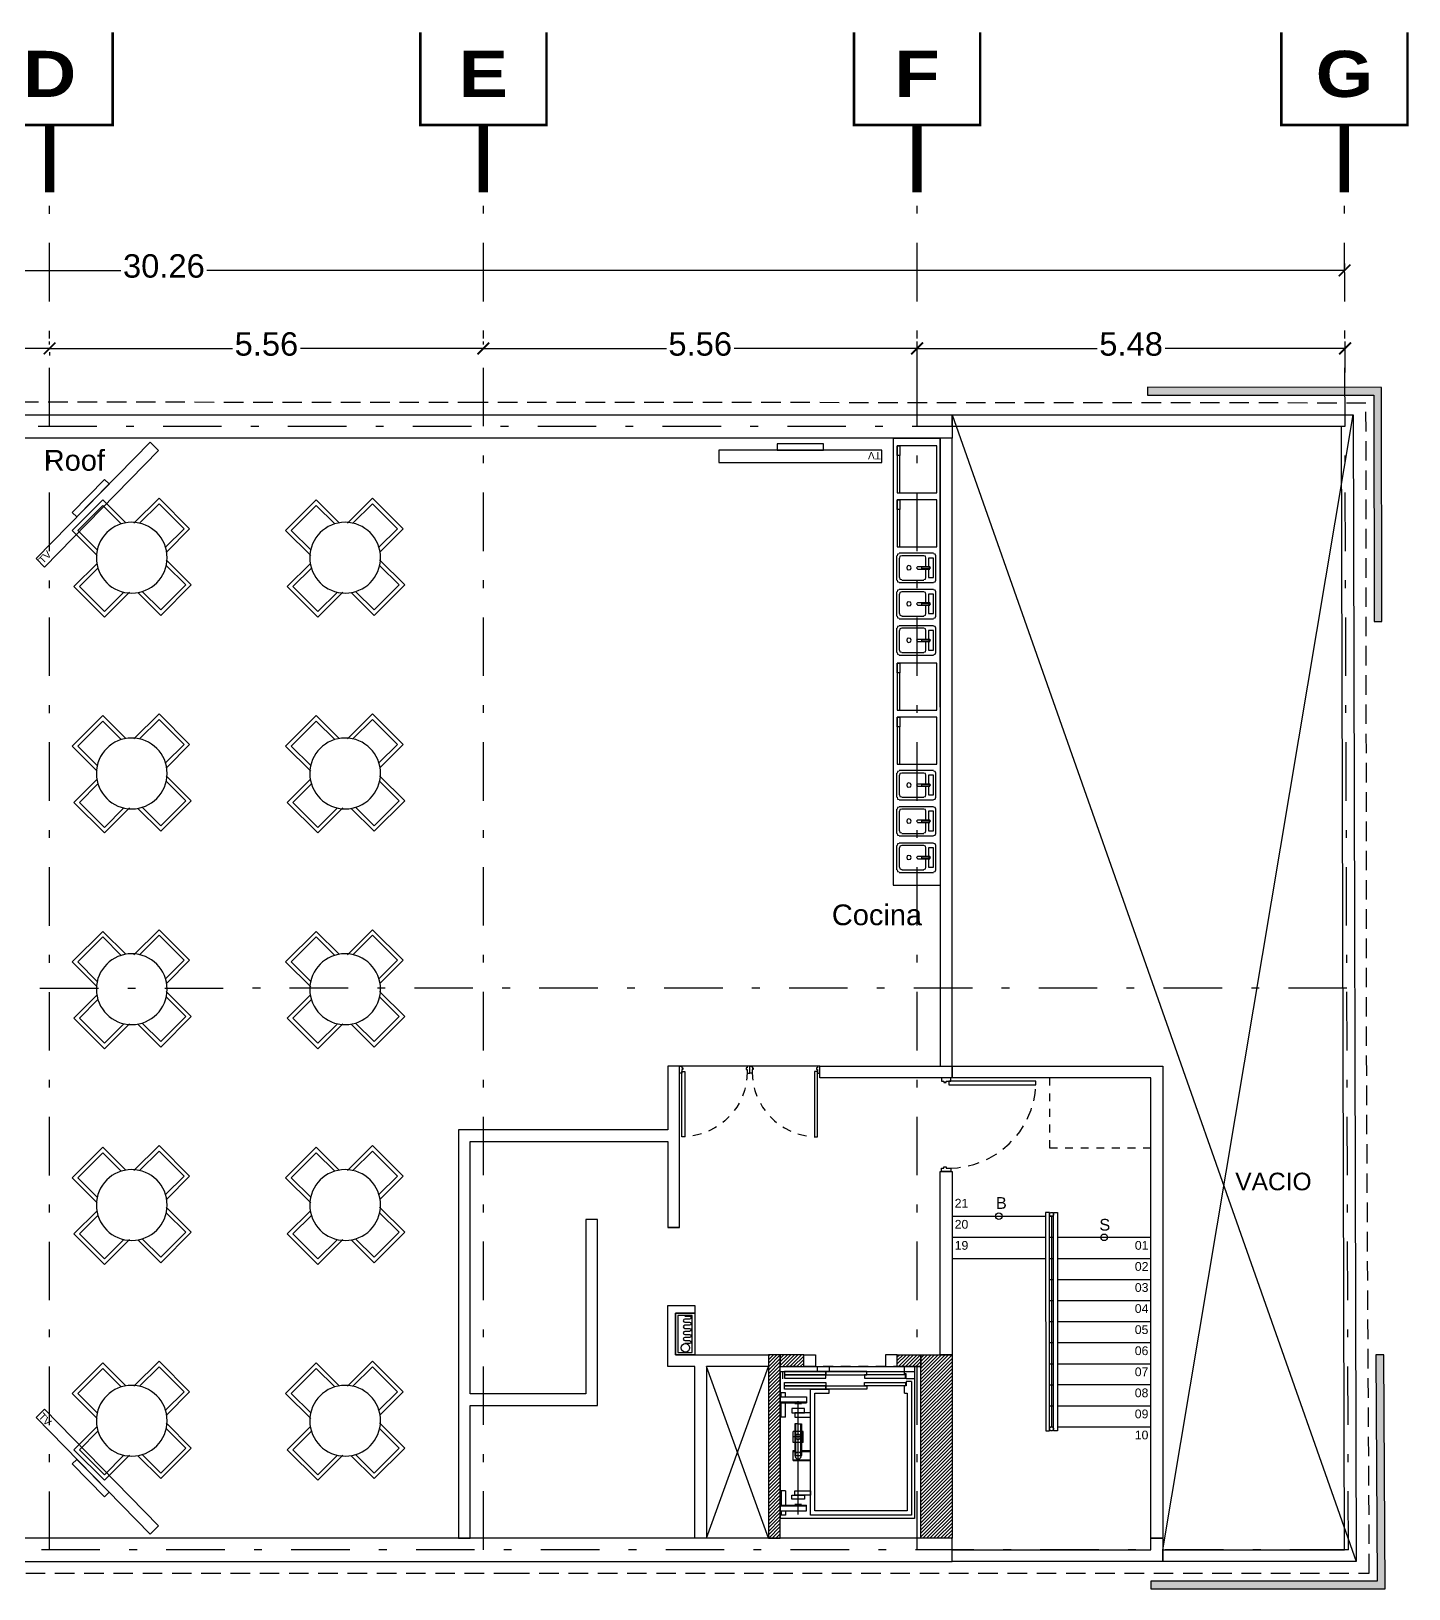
# Model space of a CAD drawing. Header units: millimetres. Extents: x -101 to 3415, y -52 to 1366.
# Drawn here: x 21.09 to 38.75, y 217.19 to 237.15 of the extents above; entities that cross this region are included whole.
import ezdxf
from ezdxf.enums import TextEntityAlignment as Align

# ---------------------------------------------------------------- set-up
doc = ezdxf.new("R2010")
doc.units = ezdxf.units.MM
for name, pattern in [('XR AZOTEA$0$XR PB$0$HIDDEN', [0.375, 0.25, -0.125]), ('XR AZOTEA$0$XR PLANTA TIPO DE OFICINAS$0$CONTINUA', [0]), ('XR AZOTEA$0$XR PLANTA TIPO DE OFICINAS$0$HIDDEN', [0.375, 0.25, -0.125]), ('XR AZOTEA$0$XR PLANTA TIPO DE OFICINAS$0$HIDDEN2', [0.1875, 0.125, -0.0625]), ('XR EJES SUPERIORES$0$DASHDOT2', [0.5, 0.25, -0.125, 0, -0.125]), ('XR LINDERO N$0$A-100a LALA IRAPUATO nave equipo$0$HIDDEN', [0.375, 0.25, -0.125])]:
    doc.linetypes.add(name, pattern=pattern)
for name, color, linetype in [('00_ARQ', 8, 'Continuous'), ('ARC_NUEVO', 8, 'Continuous'), ('ARQ', 8, 'Continuous'), ('ARQ_MOBILIARIO', 8, 'Continuous'), ('Texto_Iluminación', 7, 'Continuous'), ('XR EJES SUPERIORES$0$A-COTAS', 8, 'Continuous'), ('XR EJES SUPERIORES$0$A-EJES', 8, 'XR EJES SUPERIORES$0$DASHDOT2')]:
    doc.layers.add(name, color=color, linetype=linetype)
doc.styles.add('TÍTULO', font='arial.ttf', dxfattribs={"height": 0.19})
doc.styles.add('XR AZOTEA$0$Standard', font='arial.ttf')
doc.styles.add('XR AZOTEA$0$XR PB$0$Standard', font='arial.ttf')
doc.styles.add('XR AZOTEA$0$XR PB$0$XR PLANTA TIPO DE OFICINAS$0$TEXTO-ALB-100', font='arial.ttf', dxfattribs={"height": 0.15})
doc.styles.add('XR EJES SUPERIORES$0$protot1', font='')
doc.styles.add('XR EJES SUPERIORES$0$Standard', font='arial.ttf')
doc.styles.get('XR EJES SUPERIORES$0$protot1').set_extended_font_data('Arial Black')
doc.dimstyles.new('XR EJES SUPERIORES$0$PAÑOS50', dxfattribs={"dimscale": 0.5, "dimtxt": 0.6, "dimasz": 0.3, "dimexe": 0.18, "dimexo": 0.1, "dimgap": 0.09, "dimtad": 0, "dimtih": 1, "dimtoh": 1, "dimzin": 0, "dimdsep": 46, "dimtxsty": 'XR EJES SUPERIORES$0$Standard', "dimblk": 'XR EJES SUPERIORES$0$_ArchTick', "dimcen": 0.09, "dimclrd": 256, "dimclre": 256, "dimclrt": 2, "dimadec": 0, "dimazin": 0, "dimtfac": 1, "dimtix": 1, "dimtmove": 2, "dimatfit": 3, "dimldrblk": 'XR EJES SUPERIORES$0$_ArchTick', "dimfxl": 0.18, "dimtvp": 0.18, "dimtolj": 1, "dimtzin": 0, "dimarcsym": 0})
pattern_1 = [(45, (7.50683, 232.428936), (-0.02245064, 0.02245064), [])]

# ---------------------------------------------------------------- blocks, each defined once
blk = doc.blocks.new('XR AZOTEA$0$XR PLANTA TIPO DE OFICINAS$0$Puerta1.00')
at = {"linetype": 'Continuous'}
for points in [[(405.365, 465.953), (405.365, 466.883), (405.325, 466.883), (405.325, 465.953)], [(405.325, 465.876), (405.325, 465.901), (405.34, 465.901), (405.34, 465.926), (405.325, 465.926), (405.325, 465.976), (405.29, 465.976), (405.29, 465.876)], [(406.255, 465.876), (406.255, 465.901), (406.24, 465.901), (406.24, 465.926), (406.255, 465.926), (406.255, 465.976), (406.29, 465.976), (406.29, 465.876)]]:
    blk.add_lwpolyline(points, close=True, dxfattribs=at)
at = {"linetype": 'XR AZOTEA$0$XR PLANTA TIPO DE OFICINAS$0$HIDDEN2'}
blk.add_arc((405.324, 465.953), 0.932, 0.0383, 87.4436, dxfattribs=at)
blk = doc.blocks.new('XR AZOTEA$0$XR PLANTA TIPO DE OFICINAS$0$Ascensore-150x170')
for p, q in [((5.481, -0.152), (5.566, -0.152)), ((5.612, -0.133), (5.566, -0.133)), ((5.566, -0.133), (5.566, -0.152)), ((5.612, -0.077), (5.612, -0.133)), ((5.481, -0.996), (5.528, -0.996)), ((4.729, -1.399), (4.729, -1.202)), ((4.738, -1.399), (4.738, -1.202)), ((4.832, -1.305), (4.832, -1.202)), ((4.841, -1.305), (4.841, -1.202)), ((4.127, -1.342), (5.394, -1.342)), ((4.166, -1.54), (4.166, -1.249)), ((4.166, -1.249), (4.231, -1.249)), ((4.222, -1.54), (4.222, -1.249)), ((4.231, -1.54), (4.231, -1.249)), ((4.241, -1.38), (4.241, -1.305)), ((5.141, -1.305), (4.785, -1.305)), ((4.785, -1.38), (4.785, -1.305)), ((5.141, -1.314), (4.785, -1.314)), ((5.141, -1.37), (4.785, -1.37)), ((5.141, -1.38), (4.785, -1.38)), ((4.832, -1.399), (4.832, -1.38)), ((4.841, -1.399), (4.841, -1.38)), ((4.932, -1.286), (5.054, -1.286)), ((4.932, -1.286), (4.932, -1.399)), ((4.993, -1.286), (4.993, -1.399)), ((5.054, -1.286), (5.054, -1.399)), ((5.141, -1.342), (5.141, -1.305)), ((5.141, -1.342), (5.141, -1.38)), ((5.366, -1.38), (5.366, -1.305)), ((5.376, -1.54), (5.376, -1.249)), ((5.441, -1.249), (5.376, -1.249)), ((5.385, -1.54), (5.385, -1.249)), ((5.441, -1.54), (5.441, -1.249)), ((4.119, -1.483), (4.119, -1.54)), ((4.166, -1.483), (4.119, -1.483)), ((4.166, -1.53), (4.119, -1.53)), ((4.391, -1.483), (4.231, -1.483)), ((4.391, -1.53), (4.231, -1.53)), ((4.391, -1.483), (4.391, -1.54)), ((4.729, -1.399), (4.841, -1.399)), ((4.932, -1.399), (5.054, -1.399)), ((5.216, -1.483), (5.216, -1.54)), ((5.216, -1.483), (5.376, -1.483)), ((5.216, -1.53), (5.376, -1.53)), ((5.441, -1.483), (5.488, -1.483)), ((5.441, -1.53), (5.488, -1.53)), ((5.488, -1.483), (5.488, -1.54)), ((5.641, -1.512), (5.725, -1.512))]:
    blk.add_line(p, q)
for points in [[(4.081, -0.04), (4.081, -1.54), (5.725, -1.54), (5.725, -0.04)], [(5.566, -0.143), (5.566, -0.602), (5.603, -0.602), (5.603, -0.143)], [(5.687, -0.143), (5.687, -0.602), (5.65, -0.602), (5.65, -0.143)], [(5.528, -0.574), (5.528, -1.033), (5.566, -1.033), (5.566, -0.574)], [(5.725, -0.574), (5.725, -1.033), (5.687, -1.033), (5.687, -0.574)], [(5.528, -1.033), (5.528, -1.493), (5.566, -1.493), (5.566, -1.033)], [(5.566, -1.033), (5.566, -1.493), (5.603, -1.493), (5.603, -1.033)], [(5.687, -1.033), (5.687, -1.493), (5.65, -1.493), (5.65, -1.033)], [(5.725, -1.033), (5.725, -1.493), (5.687, -1.493), (5.687, -1.033)], [(5.725, -0.996), (5.725, -1.127), (5.781, -1.127), (5.781, -0.996)], [(4.344, -1.202), (4.344, -1.38), (4.391, -1.38), (4.391, -1.202)], [(5.263, -1.202), (5.263, -1.38), (5.216, -1.38), (5.216, -1.202)], [(4.297, -1.272), (4.297, -1.413), (4.344, -1.413), (4.344, -1.272)], [(5.31, -1.272), (5.31, -1.413), (5.263, -1.413), (5.263, -1.272)]]:
    blk.add_lwpolyline(points, close=True)
for points in [[(5.612, -0.077), (5.528, -0.077), (4.119, -0.077), (4.119, -1.202), (5.528, -1.202), (5.528, -0.996)], [(5.481, -0.152), (5.481, -0.124), (4.166, -0.124), (4.166, -1.155), (5.481, -1.155), (5.481, -0.996)], [(5.641, -0.133), (5.697, -0.133), (5.697, -0.152), (5.781, -0.152), (5.781, -0.04), (5.641, -0.04), (5.641, -0.133)]]:
    blk.add_lwpolyline(points)
for centre, radius in [((4.785, -1.342), 0.0375), ((4.993, -1.342), 0.0281)]:
    blk.add_circle(centre, radius)
blk = doc.blocks.new('XR EJES SUPERIORES$0$EJE_HOR')
at = {"color": 1, "linetype": 'Continuous', "const_width": 0.025}
blk.add_lwpolyline([(-0.616, 0.909), (-0.616, 0.005), (0.616, 0.005), (0.616, 0.909)], dxfattribs=at)
at = {"color": 2, "linetype": 'Continuous', "const_width": 0.09}
blk.add_lwpolyline([(0, 0), (0, -0.652)], dxfattribs=at)
at = {"color": 4, "style": 'XR EJES SUPERIORES$0$protot1', "oblique": 360}
blk.add_attdef('EJE', text='', height=0.45, dxfattribs=at).set_placement((0, 0.279), align=Align.CENTER)
blk = doc.blocks.new('XR EJES SUPERIORES$0$_ArchTick')
at = {"color": 0, "linetype": 'ByBlock', "const_width": 0.15}
blk.add_lwpolyline([(-0.5, -0.5), (0.5, 0.5)], dxfattribs=at)
blk = doc.blocks.new('*D36')
at = {"layer": 'Defpoints', "color": 0, "linetype": 'Continuous', "transparency": 16777216}
for p in [(13.821, 0.657), (13.821, 0.657), (19.38, 0.657)]:
    blk.add_point(p, dxfattribs=at)
at = {"layer": 'XR EJES SUPERIORES$0$A-COTAS', "linetype": 'Continuous', "lineweight": -2, "transparency": 16777216}
for p, q in [((13.821, 0.707), (13.821, 0.747)), ((13.821, 0.657), (16.166, 0.657)), ((19.38, 0.657), (17.035, 0.657)), ((19.38, 0.707), (19.38, 0.747))]:
    blk.add_line(p, q, dxfattribs=at)
at = {"layer": 'XR EJES SUPERIORES$0$A-COTAS', "linetype": 'Continuous', "lineweight": -2, "transparency": 16777216, "xscale": 0.15, "yscale": 0.15, "zscale": 0.15, "rotation": 180}
blk.add_blockref('XR EJES SUPERIORES$0$_ArchTick', (13.821, 0.657), dxfattribs=at)
at = {"layer": 'XR EJES SUPERIORES$0$A-COTAS', "linetype": 'Continuous', "lineweight": -2, "transparency": 16777216, "xscale": 0.15, "yscale": 0.15, "zscale": 0.15}
blk.add_blockref('XR EJES SUPERIORES$0$_ArchTick', (19.38, 0.657), dxfattribs=at)
at = {"layer": 'XR EJES SUPERIORES$0$A-COTAS', "color": 2, "linetype": 'Continuous', "transparency": 16777216, "insert": (16.6, 0.712), "char_height": 0.3, "attachment_point": 5, "style": 'XR EJES SUPERIORES$0$Standard'}
blk.add_mtext('\\A1;5.56', dxfattribs=at)
blk = doc.blocks.new('*D37')
at = {"layer": 'Defpoints', "color": 0, "linetype": 'Continuous', "transparency": 16777216}
for p in [(30.418, 1.657), (30.418, 1.638), (0.155, 1.571)]:
    blk.add_point(p, dxfattribs=at)
at = {"layer": 'XR EJES SUPERIORES$0$A-COTAS', "linetype": 'Continuous', "lineweight": -2, "transparency": 16777216}
for p, q in [((0.155, 1.621), (0.155, 1.747)), ((0.155, 1.657), (14.735, 1.657)), ((30.418, 1.657), (15.837, 1.657)), ((30.418, 1.688), (30.418, 1.747))]:
    blk.add_line(p, q, dxfattribs=at)
at = {"layer": 'XR EJES SUPERIORES$0$A-COTAS', "linetype": 'Continuous', "lineweight": -2, "transparency": 16777216, "xscale": 0.15, "yscale": 0.15, "zscale": 0.15, "rotation": 180}
blk.add_blockref('XR EJES SUPERIORES$0$_ArchTick', (0.155, 1.657), dxfattribs=at)
at = {"layer": 'XR EJES SUPERIORES$0$A-COTAS', "linetype": 'Continuous', "lineweight": -2, "transparency": 16777216, "xscale": 0.15, "yscale": 0.15, "zscale": 0.15}
blk.add_blockref('XR EJES SUPERIORES$0$_ArchTick', (30.418, 1.657), dxfattribs=at)
at = {"layer": 'XR EJES SUPERIORES$0$A-COTAS', "color": 2, "linetype": 'Continuous', "transparency": 16777216, "insert": (15.286, 1.712), "char_height": 0.3, "attachment_point": 5, "style": 'XR EJES SUPERIORES$0$Standard'}
blk.add_mtext('\\A1;30.26', dxfattribs=at)
blk = doc.blocks.new('*D39')
at = {"layer": 'Defpoints', "color": 0, "transparency": 16777216}
for p in [(8.625, 2.657), (8.625, 0.657), (13.821, 0.657)]:
    blk.add_point(p, dxfattribs=at)
at = {"layer": 'XR EJES SUPERIORES$0$A-COTAS', "lineweight": -2, "transparency": 16777216}
for p, q in [((8.625, 2.607), (8.625, 0.567)), ((8.625, 0.657), (10.789, 0.657)), ((13.821, 0.657), (11.657, 0.657)), ((13.821, 0.607), (13.821, 0.567))]:
    blk.add_line(p, q, dxfattribs=at)
at = {"layer": 'XR EJES SUPERIORES$0$A-COTAS', "lineweight": -2, "transparency": 16777216, "xscale": 0.15, "yscale": 0.15, "zscale": 0.15, "rotation": 180}
blk.add_blockref('XR EJES SUPERIORES$0$_ArchTick', (8.625, 0.657), dxfattribs=at)
at = {"layer": 'XR EJES SUPERIORES$0$A-COTAS', "lineweight": -2, "transparency": 16777216, "xscale": 0.15, "yscale": 0.15, "zscale": 0.15}
blk.add_blockref('XR EJES SUPERIORES$0$_ArchTick', (13.821, 0.657), dxfattribs=at)
at = {"layer": 'XR EJES SUPERIORES$0$A-COTAS', "color": 2, "transparency": 16777216, "insert": (11.223, 0.712), "char_height": 0.3, "attachment_point": 5, "style": 'XR EJES SUPERIORES$0$Standard'}
blk.add_mtext('\\A1;5.20', dxfattribs=at)
blk = doc.blocks.new('*D43')
at = {"layer": 'Defpoints', "color": 0, "transparency": 16777216}
for p in [(19.38, 0.657), (19.38, 0.657), (24.938, 0.185)]:
    blk.add_point(p, dxfattribs=at)
at = {"layer": 'XR EJES SUPERIORES$0$A-COTAS', "lineweight": -2, "transparency": 16777216}
for p, q in [((19.38, 0.707), (19.38, 0.747)), ((19.38, 0.657), (21.725, 0.657)), ((24.938, 0.657), (22.594, 0.657)), ((24.938, 0.235), (24.938, 0.747))]:
    blk.add_line(p, q, dxfattribs=at)
at = {"layer": 'XR EJES SUPERIORES$0$A-COTAS', "lineweight": -2, "transparency": 16777216, "xscale": 0.15, "yscale": 0.15, "zscale": 0.15, "rotation": 180}
blk.add_blockref('XR EJES SUPERIORES$0$_ArchTick', (19.38, 0.657), dxfattribs=at)
at = {"layer": 'XR EJES SUPERIORES$0$A-COTAS', "lineweight": -2, "transparency": 16777216, "xscale": 0.15, "yscale": 0.15, "zscale": 0.15}
blk.add_blockref('XR EJES SUPERIORES$0$_ArchTick', (24.938, 0.657), dxfattribs=at)
at = {"layer": 'XR EJES SUPERIORES$0$A-COTAS', "color": 2, "transparency": 16777216, "insert": (22.159, 0.712), "char_height": 0.3, "attachment_point": 5, "style": 'XR EJES SUPERIORES$0$Standard'}
blk.add_mtext('\\A1;5.56', dxfattribs=at)
blk = doc.blocks.new('*D44')
at = {"layer": 'Defpoints', "color": 0, "transparency": 16777216}
for p in [(30.423, 0.657), (24.938, 0.235), (30.423, 0.297)]:
    blk.add_point(p, dxfattribs=at)
at = {"layer": 'XR EJES SUPERIORES$0$A-COTAS', "lineweight": -2, "transparency": 16777216}
for p, q in [((24.938, 0.285), (24.938, 0.747)), ((24.938, 0.657), (27.246, 0.657)), ((30.423, 0.657), (28.116, 0.657)), ((30.423, 0.347), (30.423, 0.747))]:
    blk.add_line(p, q, dxfattribs=at)
at = {"layer": 'XR EJES SUPERIORES$0$A-COTAS', "lineweight": -2, "transparency": 16777216, "xscale": 0.15, "yscale": 0.15, "zscale": 0.15, "rotation": 180}
blk.add_blockref('XR EJES SUPERIORES$0$_ArchTick', (24.938, 0.657), dxfattribs=at)
at = {"layer": 'XR EJES SUPERIORES$0$A-COTAS', "lineweight": -2, "transparency": 16777216, "xscale": 0.15, "yscale": 0.15, "zscale": 0.15}
blk.add_blockref('XR EJES SUPERIORES$0$_ArchTick', (30.423, 0.657), dxfattribs=at)
at = {"layer": 'XR EJES SUPERIORES$0$A-COTAS', "color": 2, "transparency": 16777216, "insert": (27.681, 0.712), "char_height": 0.3, "attachment_point": 5, "style": 'XR EJES SUPERIORES$0$Standard'}
blk.add_mtext('\\A1;5.48', dxfattribs=at)
blk = doc.blocks.new('Mes4p2')
for p, q in [((-0.26, 0.368), (-0.26, 0.78)), ((-0.26, 0.78), (0.29, 0.78)), ((-0.21, 0.73), (-0.21, 0.398)), ((0.24, 0.73), (-0.21, 0.73)), ((0.24, 0.38), (0.24, 0.73)), ((0.29, 0.78), (0.29, 0.33)), ((-0.78, -0.26), (-0.78, 0.29)), ((-0.78, 0.29), (-0.33, 0.29)), ((-0.73, 0.24), (-0.73, -0.21)), ((-0.38, 0.24), (-0.73, 0.24)), ((0.368, 0.26), (0.78, 0.26)), ((0.73, 0.21), (0.398, 0.21)), ((0.73, -0.24), (0.73, 0.21)), ((0.78, 0.26), (0.78, -0.29)), ((-0.368, -0.26), (-0.78, -0.26)), ((-0.73, -0.21), (-0.398, -0.21)), ((-0.29, -0.78), (-0.29, -0.33)), ((-0.24, -0.38), (-0.24, -0.73)), ((0.26, -0.368), (0.26, -0.78)), ((0.78, -0.29), (0.33, -0.29)), ((0.38, -0.24), (0.73, -0.24)), ((0.21, -0.73), (0.21, -0.398)), ((0.26, -0.78), (-0.29, -0.78)), ((-0.24, -0.73), (0.21, -0.73))]:
    blk.add_line(p, q)
blk.add_circle((0, 0), 0.45)
blk = doc.blocks.new('*U315')
at = {"layer": 'ARC_NUEVO', "ltscale": 0.01, "xscale": -1.00830868, "yscale": 1.00830868, "zscale": 1.00830868, "rotation": 225.0000000001836}
blk.add_blockref('Mes4p2', (0, 0), dxfattribs=at)
blk = doc.blocks.new('*U316')
at = {"layer": 'ARQ_MOBILIARIO', "color": 0, "linetype": 'ByBlock', "lineweight": -2, "transparency": 16777216}
for p in [(0, 11.061), (2.735, 11.061), (0, 8.296), (2.735, 8.296), (0, 5.531), (2.735, 5.531), (0, 2.765), (2.735, 2.765), (0, 0), (2.735, 0)]:
    blk.add_blockref('*U315', p, dxfattribs=at)
blk = doc.blocks.new('XR EJES SUPERIORES')
at = {"layer": 'XR EJES SUPERIORES$0$A-EJES', "color": 251, "linetype": 'XR EJES SUPERIORES$0$DASHDOT2', "ltscale": 3}
for p, q in [((13.821, -14.741), (13.821, 2.657)), ((19.38, -14.74), (19.38, 2.657)), ((24.938, -14.74), (24.938, 2.657)), ((30.467, -14.74), (30.415, 2.657)), ((30.426, -0.343), (-2.851, -0.344)), ((30.447, -7.541), (-2.865, -7.548)), ((30.467, -14.74), (-2.88, -14.741))]:
    blk.add_line(p, q, dxfattribs=at)
at = {"layer": 'XR EJES SUPERIORES$0$A-EJES'}
ref = blk.add_blockref('XR EJES SUPERIORES$0$EJE_HOR', (13.821, 3.513), dxfattribs=dict(at, xscale=1.3125, yscale=1.3125, zscale=1.3125))
ref.add_attrib('EJE', 'D', dxfattribs={"layer": '0', "color": 4, "height": 0.591, "style": 'XR EJES SUPERIORES$0$protot1'}).set_placement((13.821, 3.88), align=Align.CENTER)
ref = blk.add_blockref('XR EJES SUPERIORES$0$EJE_HOR', (19.38, 3.513), dxfattribs=dict(at, xscale=1.3125, yscale=1.3125, zscale=1.3125))
ref.add_attrib('EJE', 'E', dxfattribs={"layer": '0', "color": 4, "height": 0.591, "style": 'XR EJES SUPERIORES$0$protot1'}).set_placement((19.38, 3.88), align=Align.CENTER)
ref = blk.add_blockref('XR EJES SUPERIORES$0$EJE_HOR', (24.938, 3.513), dxfattribs=dict(at, xscale=1.3125, yscale=1.3125, zscale=1.3125))
ref.add_attrib('EJE', 'F', dxfattribs={"layer": '0', "color": 4, "height": 0.591, "style": 'XR EJES SUPERIORES$0$protot1'}).set_placement((24.938, 3.88), align=Align.CENTER)
ref = blk.add_blockref('XR EJES SUPERIORES$0$EJE_HOR', (30.415, 3.513), dxfattribs=dict(at, xscale=1.3125, yscale=1.3125, zscale=1.3125))
ref.add_attrib('EJE', 'G', dxfattribs={"layer": '0', "color": 4, "height": 0.591, "style": 'XR EJES SUPERIORES$0$protot1'}).set_placement((30.415, 3.88), align=Align.CENTER)
at = {"layer": 'XR EJES SUPERIORES$0$A-COTAS'}
for base, p1, p2, picture, middle in [((8.625, 0.657), (13.821, 0.657), (8.625, 2.657), '*D39', (11.223, 0.712)), ((19.38, 0.657), (24.938, 0.185), (19.38, 0.657), '*D43', (22.159, 0.712)), ((30.4231, 0.6571), (24.9385, 0.235), (30.4231, 0.2965), '*D44', (27.6808, 0.7123))]:
    dim = blk.add_linear_dim(base=base, p1=p1, p2=p2, dimstyle='XR EJES SUPERIORES$0$PAÑOS50', dxfattribs=at)
    dim.commit()
    dim.dimension.update_dxf_attribs({"geometry": picture, "text_midpoint": middle})
at = {"layer": 'XR EJES SUPERIORES$0$A-COTAS', "linetype": 'Continuous'}
for base, p1, p2, picture, middle in [((30.418, 1.657), (0.155, 1.571), (30.418, 1.638), '*D37', (15.286, 1.712)), ((13.821, 0.657), (19.38, 0.657), (13.821, 0.657), '*D36', (16.6, 0.712))]:
    dim = blk.add_linear_dim(base=base, p1=p1, p2=p2, dimstyle='XR EJES SUPERIORES$0$PAÑOS50', dxfattribs=at)
    dim.commit()
    dim.dimension.update_dxf_attribs({"geometry": picture, "text_midpoint": middle})

msp = doc.modelspace()

# ---------------------------------------------------------------- hatches: boundary and pattern name
at = {"layer": '00_ARQ'}
for points in [[(35.398, 232.488), (38.298, 232.486), (38.301, 229.586), (38.401, 229.586), (38.398, 232.586), (35.398, 232.588)], [(38.326, 220.189), (38.341, 217.289), (35.441, 217.289), (35.442, 217.189), (38.442, 217.189), (38.426, 220.189)]]:
    msp.add_hatch(color=256, dxfattribs=at).paths.add_polyline_path(points)
at = {"layer": '00_ARQ', "ltscale": 2}
h = msp.add_hatch(dxfattribs=at)
h.set_pattern_fill('LINE', color=8, scale=0.01, angle=45, style=0)
h.set_pattern_definition(pattern_1)
h.paths.add_polyline_path([(30.691, 217.839), (30.691, 220.189), (30.541, 220.189), (30.541, 217.839)])
h = msp.add_hatch(dxfattribs=at)
h.set_pattern_fill('LINE', color=8, scale=0.01, angle=45, style=0)
h.set_pattern_definition(pattern_1)
h.paths.add_polyline_path([(30.992, 220.189), (30.691, 220.189), (30.691, 220.039), (30.992, 220.039)])
h = msp.add_hatch(dxfattribs=at)
h.set_pattern_fill('LINE', color=8, scale=0.01, angle=45, style=0)
h.set_pattern_definition(pattern_1)
h.paths.add_polyline_path([(32.192, 220.189), (32.493, 220.189), (32.493, 220.039), (32.192, 220.039)])
h = msp.add_hatch(dxfattribs=at)
h.set_pattern_fill('LINE', color=8, scale=0.01, angle=45, style=0)
h.set_pattern_definition(pattern_1)
edge = h.paths.add_edge_path()
edge.add_line((32.493, 217.839), (32.493, 217.839))
edge.add_line((32.493, 217.839), (32.493, 220.189))
edge.add_line((32.493, 220.189), (32.893, 220.189))
edge.add_line((32.893, 220.189), (32.893, 217.839))
edge.add_line((32.893, 217.839), (32.493, 217.839))

# ---------------------------------------------------------------- linework, layer by layer
at = {"layer": '00_ARQ', "linetype": 'Continuous'}
for p, q in [((32.893, 232.236), (38.074, 217.539)), ((35.593, 217.689), (38.032, 232.236))]:
    msp.add_line(p, q, dxfattribs=at)
at = {"layer": '00_ARQ', "ltscale": 2}
for p, q in [((28.35, 221.921), (28.2, 221.921)), ((29.4, 221.821), (29.25, 221.821)), ((30.691, 220.039), (32.493, 220.039))]:
    msp.add_line(p, q, dxfattribs=at)
at = {"layer": '00_ARQ'}
for p, q in [((32.893, 221.964), (34.093, 221.964)), ((34.143, 221.964), (34.193, 221.964)), ((34.168, 221.964), (34.169, 219.264)), ((32.893, 221.694), (34.093, 221.694)), ((34.143, 221.694), (34.193, 221.694)), ((34.243, 221.694), (35.444, 221.694)), ((32.893, 221.424), (34.093, 221.424)), ((34.143, 221.424), (34.193, 221.424)), ((34.243, 221.424), (35.444, 221.424)), ((34.143, 221.154), (34.193, 221.154)), ((34.243, 221.154), (35.444, 221.154)), ((34.143, 220.884), (34.193, 220.884)), ((34.243, 220.884), (35.444, 220.884)), ((34.143, 220.614), (34.193, 220.614)), ((34.243, 220.614), (35.444, 220.614)), ((34.143, 220.344), (34.193, 220.344)), ((34.243, 220.344), (35.443, 220.344)), ((34.143, 220.074), (34.193, 220.074)), ((34.243, 220.074), (35.443, 220.074)), ((34.144, 219.804), (34.194, 219.804)), ((35.443, 219.804), (34.244, 219.804)), ((34.144, 219.534), (34.194, 219.534)), ((34.244, 219.534), (35.443, 219.534)), ((34.144, 219.264), (34.194, 219.264)), ((34.144, 219.264), (34.194, 219.264)), ((34.244, 219.264), (35.443, 219.264))]:
    msp.add_line(p, q, dxfattribs=at)
at = {"layer": '00_ARQ', "ltscale": 0.8}
for p, q in [((30.541, 217.839), (29.745, 220.039)), ((29.745, 217.839), (30.541, 220.039))]:
    msp.add_line(p, q, dxfattribs=at)
at = {"layer": '00_ARQ', "linetype": 'XR AZOTEA$0$XR PLANTA TIPO DE OFICINAS$0$HIDDEN', "ltscale": 0.5}
msp.add_line((32.493, 220.039), (30.691, 220.039), dxfattribs=at)
at = {"layer": '00_ARQ', "ltscale": 3}
msp.add_line((29.591, 218.42), (29.591, 217.839), dxfattribs=at)
at = {"layer": '00_ARQ'}
for points in [[(35.398, 232.488), (38.298, 232.486), (38.301, 229.586), (38.401, 229.586), (38.398, 232.586), (35.398, 232.588)], [(38.326, 220.189), (38.341, 217.289), (35.441, 217.289), (35.442, 217.189), (38.442, 217.189), (38.426, 220.189)], [(32.893, 217.689), (35.443, 217.689), (35.443, 217.839), (35.593, 217.839), (35.593, 217.539), (32.893, 217.539)]]:
    msp.add_lwpolyline(points, close=True, dxfattribs=at)
at = {"layer": '00_ARQ', "linetype": 'XR LINDERO N$0$A-100a LALA IRAPUATO nave equipo$0$HIDDEN'}
msp.add_lwpolyline([(7.476, 217.389), (14.272, 217.39), (27.229, 217.391), (38.241, 217.389), (38.207, 223.773), (38.198, 232.386), (26.812, 232.394), (17.539, 232.397), (10.05, 232.4), (7.507, 232.429), (7.476, 217.389)], dxfattribs=at)
at = {"layer": '00_ARQ', "linetype": 'Continuous'}
for points in [[(10.507, 232.236), (32.893, 232.236), (32.893, 231.936), (10.507, 231.936)], [(32.743, 231.936), (32.743, 223.889), (32.893, 223.889), (32.893, 231.936)], [(32.893, 217.839), (10.507, 217.839), (10.507, 217.539), (32.893, 217.539)]]:
    msp.add_lwpolyline(points, close=True, dxfattribs=at)
at = {"layer": '00_ARQ', "ltscale": 2}
for points in [[(35.593, 217.689), (37.924, 217.689), (37.883, 232.086), (32.893, 232.086), (32.893, 232.236), (38.032, 232.236), (38.074, 217.539), (35.593, 217.539)], [(32.893, 223.739), (31.2, 223.739), (31.2, 223.889), (32.893, 223.889)], [(32.893, 223.889), (35.593, 223.889), (35.593, 217.839), (35.443, 217.839), (35.443, 223.739), (32.893, 223.739)], [(32.743, 220.189), (32.743, 222.539), (32.743, 222.539), (32.743, 222.539), (32.893, 222.539), (32.893, 220.189)], [(29.595, 217.839), (29.595, 220.039), (29.25, 220.039), (29.25, 220.821), (29.595, 220.821), (29.595, 220.721), (29.35, 220.721), (29.35, 220.189), (30.541, 220.189), (30.541, 220.189), (30.541, 220.189), (30.541, 220.039), (29.745, 220.039), (29.745, 217.839)], [(30.691, 217.839), (30.691, 220.189), (30.541, 220.189), (30.541, 217.839)], [(30.992, 220.189), (30.691, 220.189), (30.691, 220.039), (30.992, 220.039)], [(30.992, 220.189), (31.142, 220.189), (31.142, 220.039), (30.992, 220.039)], [(32.192, 220.189), (32.042, 220.189), (32.042, 220.039), (32.192, 220.039)], [(32.192, 220.189), (32.493, 220.189), (32.493, 220.039), (32.192, 220.039)]]:
    msp.add_lwpolyline(points, close=True, dxfattribs=at)
for points in [[(26.719, 219.689), (26.719, 222.921), (29.25, 222.921), (29.25, 221.821), (29.4, 221.821), (29.4, 223.889), (29.25, 223.889), (29.25, 223.071), (26.569, 223.071), (26.569, 217.839), (26.719, 217.839), (26.719, 219.539), (28.35, 219.539), (28.35, 221.921), (28.2, 221.921), (28.2, 219.689), (26.719, 219.689)], [(32.493, 217.839), (32.493, 217.839), (32.493, 217.839), (32.493, 220.189), (32.893, 220.189), (32.893, 217.839), (32.493, 217.839)]]:
    msp.add_lwpolyline(points, dxfattribs=at)
at = {"layer": '00_ARQ'}
for points in [[(31.2, 223.889), (29.4, 223.889), (29.4, 223.889)], [(35.442, 217.189), (38.442, 217.189), (38.426, 220.189)]]:
    msp.add_lwpolyline(points, dxfattribs=at)
at = {"layer": '00_ARQ', "linetype": 'XR AZOTEA$0$XR PB$0$HIDDEN', "ltscale": 0.25}
msp.add_lwpolyline([(34.143, 223.739), (34.143, 222.839), (35.443, 222.839), (35.443, 222.839)], dxfattribs=at)
at = {"layer": '00_ARQ', "linetype": 'Continuous'}
for points in [[(34.094, 219.214), (34.144, 219.214), (34.143, 222.014), (34.093, 222.014), (34.094, 219.214)], [(34.243, 222.014), (34.244, 219.214), (34.194, 219.214), (34.193, 222.014), (34.243, 222.014)]]:
    msp.add_lwpolyline(points, dxfattribs=at)
at = {"layer": '00_ARQ', "linetype": 'XR AZOTEA$0$XR PLANTA TIPO DE OFICINAS$0$CONTINUA'}
for points in [[(29.35, 220.721), (29.595, 220.721), (29.595, 220.189), (29.35, 220.189)], [(29.565, 220.691), (29.38, 220.691), (29.38, 220.219), (29.565, 220.219)]]:
    msp.add_lwpolyline(points, close=True, dxfattribs=at)
msp.add_lwpolyline([(29.469, 220.684), (29.529, 220.684, -1), (29.529, 220.645), (29.469, 220.645, 1), (29.469, 220.606), (29.529, 220.606, -1), (29.529, 220.567), (29.469, 220.567, 1), (29.469, 220.527), (29.529, 220.527, -1), (29.529, 220.488), (29.469, 220.488, 1), (29.469, 220.449), (29.529, 220.449, -1), (29.529, 220.41), (29.469, 220.41, 1), (29.469, 220.371), (29.529, 220.371, -1), (29.529, 220.332), (29.469, 220.332)], format="xyb", dxfattribs=at)
at = {"layer": '00_ARQ'}
for centre in [(33.493, 221.964), (34.844, 221.694)]:
    msp.add_circle(centre, 0.0423, dxfattribs=at)
at = {"layer": '00_ARQ', "linetype": 'Continuous'}
for centre in [(34.169, 221.989), (34.169, 219.239)]:
    msp.add_circle(centre, 0.025, dxfattribs=at)
at = {"layer": '00_ARQ', "linetype": 'XR AZOTEA$0$XR PLANTA TIPO DE OFICINAS$0$CONTINUA'}
msp.add_circle((29.476, 220.278), 0.0543, dxfattribs=at)
at = {"layer": 'ARQ'}
for p, q in [((32.139, 231.936), (32.139, 226.209)), ((32.139, 231.936), (32.743, 231.936)), ((32.7, 231.838), (32.188, 231.838)), ((32.188, 231.838), (32.188, 231.234)), ((32.188, 231.838), (32.226, 231.838)), ((32.188, 231.713), (32.188, 231.838)), ((32.188, 231.838), (32.188, 231.838)), ((32.226, 231.838), (32.226, 231.713)), ((32.7, 231.234), (32.7, 231.838)), ((32.743, 228.489), (32.743, 231.936)), ((32.226, 231.713), (32.188, 231.713)), ((32.188, 231.713), (32.188, 231.234)), ((32.226, 231.713), (32.188, 231.713)), ((32.226, 231.234), (32.226, 231.713)), ((32.188, 231.234), (32.7, 231.234)), ((32.188, 231.234), (32.226, 231.234)), ((32.188, 231.234), (32.188, 231.234)), ((32.7, 231.147), (32.188, 231.147)), ((32.188, 231.147), (32.188, 230.542)), ((32.188, 231.147), (32.226, 231.147)), ((32.188, 231.021), (32.188, 231.147)), ((32.188, 231.147), (32.188, 231.147)), ((32.226, 231.021), (32.188, 231.021)), ((32.188, 231.021), (32.188, 230.542)), ((32.226, 231.021), (32.188, 231.021)), ((32.226, 231.147), (32.226, 231.021)), ((32.226, 230.542), (32.226, 231.021)), ((32.7, 230.542), (32.7, 231.147)), ((32.183, 230.428), (32.183, 230.117)), ((32.188, 230.542), (32.7, 230.542)), ((32.188, 230.542), (32.226, 230.542)), ((32.188, 230.542), (32.188, 230.542)), ((32.194, 230.449), (32.188, 230.428)), ((32.215, 230.455), (32.194, 230.449)), ((32.656, 230.46), (32.215, 230.46)), ((32.215, 230.4), (32.215, 230.15)), ((32.226, 230.422), (32.221, 230.4)), ((32.248, 230.428), (32.226, 230.422)), ((32.531, 230.428), (32.248, 230.428)), ((32.553, 230.422), (32.531, 230.428)), ((32.558, 230.4), (32.553, 230.422)), ((32.558, 230.286), (32.558, 230.4)), ((32.656, 230.4), (32.591, 230.4)), ((32.591, 230.4), (32.591, 230.286)), ((32.678, 230.449), (32.656, 230.455)), ((32.656, 230.15), (32.656, 230.4)), ((32.684, 230.428), (32.678, 230.449)), ((32.684, 230.117), (32.684, 230.428)), ((32.319, 230.297), (32.313, 230.275)), ((32.313, 230.275), (32.319, 230.254)), ((32.341, 230.302), (32.319, 230.297)), ((32.319, 230.254), (32.341, 230.248)), ((32.362, 230.297), (32.341, 230.302)), ((32.341, 230.248), (32.362, 230.254)), ((32.341, 230.248), (32.341, 230.248)), ((32.368, 230.275), (32.362, 230.297)), ((32.362, 230.254), (32.368, 230.275)), ((32.449, 230.286), (32.439, 230.275)), ((32.439, 230.275), (32.449, 230.264)), ((32.607, 230.286), (32.449, 230.286)), ((32.449, 230.259), (32.607, 230.259)), ((32.591, 230.281), (32.504, 230.281)), ((32.504, 230.281), (32.504, 230.264)), ((32.504, 230.264), (32.591, 230.264)), ((32.558, 230.15), (32.558, 230.259)), ((32.591, 230.259), (32.591, 230.15)), ((32.607, 230.286), (32.597, 230.275)), ((32.597, 230.275), (32.607, 230.264)), ((32.618, 230.275), (32.607, 230.286)), ((32.607, 230.264), (32.618, 230.275)), ((32.188, 230.117), (32.194, 230.096)), ((32.194, 229.987), (32.188, 229.966)), ((32.194, 230.096), (32.215, 230.09)), ((32.215, 229.993), (32.194, 229.987)), ((32.215, 230.085), (32.656, 230.085)), ((32.656, 229.998), (32.215, 229.998)), ((32.221, 230.15), (32.226, 230.128)), ((32.226, 230.128), (32.248, 230.123)), ((32.248, 230.117), (32.531, 230.117)), ((32.531, 230.123), (32.553, 230.128)), ((32.553, 230.128), (32.558, 230.15)), ((32.591, 230.15), (32.656, 230.15)), ((32.656, 230.09), (32.678, 230.096)), ((32.678, 229.987), (32.656, 229.993)), ((32.678, 230.096), (32.684, 230.117)), ((32.684, 229.966), (32.678, 229.987)), ((32.183, 229.966), (32.183, 229.655)), ((32.215, 229.938), (32.215, 229.688)), ((32.226, 229.96), (32.221, 229.938)), ((32.248, 229.966), (32.226, 229.96)), ((32.531, 229.966), (32.248, 229.966)), ((32.319, 229.835), (32.313, 229.813)), ((32.313, 229.813), (32.319, 229.791)), ((32.341, 229.84), (32.319, 229.835)), ((32.319, 229.791), (32.341, 229.786)), ((32.362, 229.835), (32.341, 229.84)), ((32.341, 229.786), (32.362, 229.791)), ((32.341, 229.786), (32.341, 229.786)), ((32.368, 229.813), (32.362, 229.835)), ((32.362, 229.791), (32.368, 229.813)), ((32.449, 229.824), (32.439, 229.813)), ((32.439, 229.813), (32.449, 229.802)), ((32.607, 229.824), (32.449, 229.824)), ((32.449, 229.797), (32.607, 229.797)), ((32.591, 229.819), (32.504, 229.819)), ((32.504, 229.819), (32.504, 229.802)), ((32.504, 229.802), (32.591, 229.802)), ((32.553, 229.96), (32.531, 229.966)), ((32.558, 229.938), (32.553, 229.96)), ((32.558, 229.824), (32.558, 229.938)), ((32.558, 229.688), (32.558, 229.797)), ((32.656, 229.938), (32.591, 229.938)), ((32.591, 229.938), (32.591, 229.824)), ((32.591, 229.797), (32.591, 229.688)), ((32.607, 229.824), (32.597, 229.813)), ((32.597, 229.813), (32.607, 229.802)), ((32.618, 229.813), (32.607, 229.824)), ((32.607, 229.802), (32.618, 229.813)), ((32.656, 229.688), (32.656, 229.938)), ((32.684, 229.655), (32.684, 229.966)), ((32.188, 229.655), (32.194, 229.633)), ((32.194, 229.633), (32.215, 229.628)), ((32.215, 229.622), (32.656, 229.622)), ((32.221, 229.688), (32.226, 229.666)), ((32.226, 229.666), (32.248, 229.661)), ((32.248, 229.655), (32.531, 229.655)), ((32.531, 229.661), (32.553, 229.666)), ((32.553, 229.666), (32.558, 229.688)), ((32.591, 229.688), (32.656, 229.688)), ((32.656, 229.628), (32.678, 229.633)), ((32.678, 229.633), (32.684, 229.655)), ((32.183, 229.499), (32.183, 229.189)), ((32.194, 229.521), (32.188, 229.499)), ((32.215, 229.526), (32.194, 229.521)), ((32.656, 229.532), (32.215, 229.532)), ((32.215, 229.472), (32.215, 229.221)), ((32.226, 229.494), (32.221, 229.472)), ((32.248, 229.499), (32.226, 229.494)), ((32.531, 229.499), (32.248, 229.499)), ((32.553, 229.494), (32.531, 229.499)), ((32.558, 229.472), (32.553, 229.494)), ((32.558, 229.357), (32.558, 229.472)), ((32.656, 229.472), (32.591, 229.472)), ((32.591, 229.472), (32.591, 229.357)), ((32.678, 229.521), (32.656, 229.526)), ((32.656, 229.221), (32.656, 229.472)), ((32.684, 229.499), (32.678, 229.521)), ((32.684, 229.189), (32.684, 229.499)), ((32.188, 229.189), (32.194, 229.167)), ((32.221, 229.221), (32.226, 229.199)), ((32.226, 229.199), (32.248, 229.194)), ((32.248, 229.189), (32.531, 229.189)), ((32.319, 229.368), (32.313, 229.346)), ((32.313, 229.346), (32.319, 229.325)), ((32.341, 229.374), (32.319, 229.368)), ((32.319, 229.325), (32.341, 229.319)), ((32.362, 229.368), (32.341, 229.374)), ((32.341, 229.319), (32.362, 229.325)), ((32.341, 229.319), (32.341, 229.319)), ((32.368, 229.346), (32.362, 229.368)), ((32.362, 229.325), (32.368, 229.346)), ((32.449, 229.357), (32.439, 229.346)), ((32.439, 229.346), (32.449, 229.336)), ((32.607, 229.357), (32.449, 229.357)), ((32.449, 229.33), (32.607, 229.33)), ((32.591, 229.352), (32.504, 229.352)), ((32.504, 229.352), (32.504, 229.336)), ((32.504, 229.336), (32.591, 229.336)), ((32.531, 229.194), (32.553, 229.199)), ((32.553, 229.199), (32.558, 229.221)), ((32.558, 229.221), (32.558, 229.33)), ((32.591, 229.33), (32.591, 229.221)), ((32.591, 229.221), (32.656, 229.221)), ((32.607, 229.357), (32.597, 229.346)), ((32.597, 229.346), (32.607, 229.336)), ((32.618, 229.346), (32.607, 229.357)), ((32.607, 229.336), (32.618, 229.346)), ((32.678, 229.167), (32.684, 229.189)), ((32.7, 229.053), (32.188, 229.053)), ((32.188, 229.053), (32.188, 228.449)), ((32.188, 229.053), (32.226, 229.053)), ((32.188, 228.928), (32.188, 229.053)), ((32.188, 229.053), (32.188, 229.053)), ((32.194, 229.167), (32.215, 229.161)), ((32.215, 229.156), (32.656, 229.156)), ((32.226, 229.053), (32.226, 228.928)), ((32.656, 229.161), (32.678, 229.167)), ((32.7, 228.449), (32.7, 229.053)), ((32.226, 228.928), (32.188, 228.928)), ((32.188, 228.928), (32.188, 228.449)), ((32.226, 228.928), (32.188, 228.928)), ((32.226, 228.449), (32.226, 228.928)), ((32.188, 228.449), (32.7, 228.449)), ((32.188, 228.449), (32.226, 228.449)), ((32.188, 228.449), (32.188, 228.449)), ((32.7, 228.362), (32.188, 228.362)), ((32.188, 228.362), (32.188, 227.757)), ((32.188, 228.362), (32.226, 228.362)), ((32.188, 228.236), (32.188, 228.362)), ((32.188, 228.362), (32.188, 228.362)), ((32.226, 228.236), (32.188, 228.236)), ((32.188, 228.236), (32.188, 227.757)), ((32.226, 228.236), (32.188, 228.236)), ((32.226, 228.362), (32.226, 228.236)), ((32.226, 227.757), (32.226, 228.236)), ((32.7, 227.757), (32.7, 228.362)), ((32.183, 227.643), (32.183, 227.333)), ((32.188, 227.757), (32.7, 227.757)), ((32.188, 227.757), (32.226, 227.757)), ((32.188, 227.757), (32.188, 227.757)), ((32.194, 227.665), (32.188, 227.643)), ((32.215, 227.67), (32.194, 227.665)), ((32.656, 227.676), (32.215, 227.676)), ((32.215, 227.616), (32.215, 227.365)), ((32.226, 227.638), (32.221, 227.616)), ((32.248, 227.643), (32.226, 227.638)), ((32.531, 227.643), (32.248, 227.643)), ((32.553, 227.638), (32.531, 227.643)), ((32.558, 227.616), (32.553, 227.638)), ((32.558, 227.501), (32.558, 227.616)), ((32.656, 227.616), (32.591, 227.616)), ((32.591, 227.616), (32.591, 227.501)), ((32.678, 227.665), (32.656, 227.67)), ((32.656, 227.365), (32.656, 227.616)), ((32.684, 227.643), (32.678, 227.665)), ((32.684, 227.333), (32.684, 227.643)), ((32.319, 227.512), (32.313, 227.49)), ((32.313, 227.49), (32.319, 227.469)), ((32.341, 227.518), (32.319, 227.512)), ((32.319, 227.469), (32.341, 227.463)), ((32.362, 227.512), (32.341, 227.518)), ((32.341, 227.463), (32.362, 227.469)), ((32.341, 227.463), (32.341, 227.463)), ((32.368, 227.49), (32.362, 227.512)), ((32.362, 227.469), (32.368, 227.49)), ((32.449, 227.501), (32.439, 227.49)), ((32.439, 227.49), (32.449, 227.48)), ((32.607, 227.501), (32.449, 227.501)), ((32.449, 227.474), (32.607, 227.474)), ((32.591, 227.496), (32.504, 227.496)), ((32.504, 227.496), (32.504, 227.48)), ((32.504, 227.48), (32.591, 227.48)), ((32.558, 227.365), (32.558, 227.474)), ((32.591, 227.474), (32.591, 227.365)), ((32.607, 227.501), (32.597, 227.49)), ((32.597, 227.49), (32.607, 227.48)), ((32.618, 227.49), (32.607, 227.501)), ((32.607, 227.48), (32.618, 227.49)), ((32.188, 227.333), (32.194, 227.311)), ((32.194, 227.203), (32.188, 227.181)), ((32.194, 227.311), (32.215, 227.305)), ((32.215, 227.208), (32.194, 227.203)), ((32.215, 227.3), (32.656, 227.3)), ((32.656, 227.213), (32.215, 227.213)), ((32.221, 227.365), (32.226, 227.343)), ((32.226, 227.343), (32.248, 227.338)), ((32.248, 227.333), (32.531, 227.333)), ((32.531, 227.338), (32.553, 227.343)), ((32.553, 227.343), (32.558, 227.365)), ((32.591, 227.365), (32.656, 227.365)), ((32.656, 227.305), (32.678, 227.311)), ((32.678, 227.203), (32.656, 227.208)), ((32.678, 227.311), (32.684, 227.333)), ((32.684, 227.181), (32.678, 227.203)), ((32.183, 227.181), (32.183, 226.871)), ((32.215, 227.154), (32.215, 226.903)), ((32.226, 227.175), (32.221, 227.154)), ((32.248, 227.181), (32.226, 227.175)), ((32.531, 227.181), (32.248, 227.181)), ((32.319, 227.05), (32.313, 227.028)), ((32.313, 227.028), (32.319, 227.007)), ((32.341, 227.056), (32.319, 227.05)), ((32.319, 227.007), (32.341, 227.001)), ((32.362, 227.05), (32.341, 227.056)), ((32.341, 227.001), (32.362, 227.007)), ((32.341, 227.001), (32.341, 227.001)), ((32.368, 227.028), (32.362, 227.05)), ((32.362, 227.007), (32.368, 227.028)), ((32.449, 227.039), (32.439, 227.028)), ((32.439, 227.028), (32.449, 227.017)), ((32.607, 227.039), (32.449, 227.039)), ((32.449, 227.012), (32.607, 227.012)), ((32.591, 227.034), (32.504, 227.034)), ((32.504, 227.034), (32.504, 227.017)), ((32.504, 227.017), (32.591, 227.017)), ((32.553, 227.175), (32.531, 227.181)), ((32.558, 227.154), (32.553, 227.175)), ((32.558, 227.039), (32.558, 227.154)), ((32.558, 226.903), (32.558, 227.012)), ((32.656, 227.154), (32.591, 227.154)), ((32.591, 227.154), (32.591, 227.039)), ((32.591, 227.012), (32.591, 226.903)), ((32.607, 227.039), (32.597, 227.028)), ((32.597, 227.028), (32.607, 227.017)), ((32.618, 227.028), (32.607, 227.039)), ((32.607, 227.017), (32.618, 227.028)), ((32.656, 226.903), (32.656, 227.154)), ((32.684, 226.871), (32.684, 227.181)), ((32.188, 226.871), (32.194, 226.849)), ((32.194, 226.849), (32.215, 226.843)), ((32.215, 226.838), (32.656, 226.838)), ((32.221, 226.903), (32.226, 226.881)), ((32.226, 226.881), (32.248, 226.876)), ((32.248, 226.871), (32.531, 226.871)), ((32.531, 226.876), (32.553, 226.881)), ((32.553, 226.881), (32.558, 226.903)), ((32.591, 226.903), (32.656, 226.903)), ((32.656, 226.843), (32.678, 226.849)), ((32.678, 226.849), (32.684, 226.871)), ((32.183, 226.714), (32.183, 226.404)), ((32.194, 226.736), (32.188, 226.714)), ((32.215, 226.742), (32.194, 226.736)), ((32.656, 226.747), (32.215, 226.747)), ((32.215, 226.687), (32.215, 226.437)), ((32.226, 226.709), (32.221, 226.687)), ((32.248, 226.714), (32.226, 226.709)), ((32.531, 226.714), (32.248, 226.714)), ((32.319, 226.583), (32.313, 226.562)), ((32.341, 226.589), (32.319, 226.583)), ((32.362, 226.583), (32.341, 226.589)), ((32.368, 226.562), (32.362, 226.583)), ((32.553, 226.709), (32.531, 226.714)), ((32.558, 226.687), (32.553, 226.709)), ((32.558, 226.573), (32.558, 226.687)), ((32.656, 226.687), (32.591, 226.687)), ((32.591, 226.687), (32.591, 226.573)), ((32.678, 226.736), (32.656, 226.742)), ((32.656, 226.437), (32.656, 226.687)), ((32.684, 226.714), (32.678, 226.736)), ((32.684, 226.404), (32.684, 226.714)), ((32.188, 226.404), (32.194, 226.382)), ((32.221, 226.437), (32.226, 226.415)), ((32.226, 226.415), (32.248, 226.409)), ((32.248, 226.404), (32.531, 226.404)), ((32.313, 226.562), (32.319, 226.54)), ((32.319, 226.54), (32.341, 226.535)), ((32.341, 226.535), (32.362, 226.54)), ((32.341, 226.535), (32.341, 226.535)), ((32.362, 226.54), (32.368, 226.562)), ((32.449, 226.573), (32.439, 226.562)), ((32.439, 226.562), (32.449, 226.551)), ((32.607, 226.573), (32.449, 226.573)), ((32.449, 226.545), (32.607, 226.545)), ((32.591, 226.567), (32.504, 226.567)), ((32.504, 226.567), (32.504, 226.551)), ((32.504, 226.551), (32.591, 226.551)), ((32.531, 226.409), (32.553, 226.415)), ((32.553, 226.415), (32.558, 226.437)), ((32.558, 226.437), (32.558, 226.545)), ((32.591, 226.545), (32.591, 226.437)), ((32.591, 226.437), (32.656, 226.437)), ((32.607, 226.573), (32.597, 226.562)), ((32.597, 226.562), (32.607, 226.551)), ((32.618, 226.562), (32.607, 226.573)), ((32.607, 226.551), (32.618, 226.562)), ((32.678, 226.382), (32.684, 226.404)), ((32.194, 226.382), (32.215, 226.377)), ((32.215, 226.371), (32.656, 226.371)), ((32.656, 226.377), (32.678, 226.382))]:
    msp.add_line(p, q, dxfattribs=at)
at = {"layer": 'ARQ_MOBILIARIO', "ltscale": 0.3}
msp.add_line((32.139, 226.209), (32.743, 226.209), dxfattribs=at)
at = {"layer": 'Texto_Iluminación', "ltscale": 0.3}
for points in [[(21.154, 230.392), (22.615, 231.884), (22.725, 231.776), (21.264, 230.284)], [(31.993, 231.78), (29.905, 231.78), (29.905, 231.626), (31.993, 231.626)], [(30.653, 231.78), (31.244, 231.78), (31.244, 231.864), (30.653, 231.864)], [(22.091, 231.349), (21.678, 230.927), (21.618, 230.985), (22.031, 231.408)], [(21.154, 219.383), (22.615, 217.891), (22.725, 217.998), (21.264, 219.491)], [(22.091, 218.426), (21.678, 218.848), (21.618, 218.79), (22.031, 218.367)]]:
    msp.add_lwpolyline(points, close=True, dxfattribs=at)

# ---------------------------------------------------------------- block references
at = {"layer": '00_ARQ'}
msp.add_blockref('XR EJES SUPERIORES', (7.507, 232.429), dxfattribs=at)
at = {"layer": '00_ARQ', "linetype": 'Continuous', "yscale": 0.9000000000000004, "rotation": 180}
for p, xscale, zscale in [((-335.361, 643.178), -0.8999999999999986, 0.9000000000000015), ((395.961, 643.178), 0.9000000000000004, 0.9000000000000004)]:
    msp.add_blockref('XR AZOTEA$0$XR PLANTA TIPO DE OFICINAS$0$Puerta1.00', p, dxfattribs=dict(at, xscale=xscale, zscale=zscale))
at = {"layer": '00_ARQ', "color": 4, "xscale": 1.20000000000033, "yscale": 1.20000000000033, "zscale": 1.20000000000033, "rotation": 270}
msp.add_blockref('XR AZOTEA$0$XR PLANTA TIPO DE OFICINAS$0$Puerta1.00', (-526.293, 710.087), dxfattribs=at)
at = {"layer": '00_ARQ', "ltscale": 3, "extrusion": (0, 0, -1), "xscale": 1.147058759205947, "yscale": 1.147058759205947, "zscale": -1.147058759205947, "rotation": 90}
msp.add_blockref('XR AZOTEA$0$XR PLANTA TIPO DE OFICINAS$0$Ascensore-150x170', (-32.46, 213.408), dxfattribs=at)
at = {"layer": 'ARQ_MOBILIARIO'}
msp.add_blockref('*U316', (22.381, 219.343), dxfattribs=at)

# ---------------------------------------------------------------- texts
at = {"layer": '00_ARQ', "ltscale": 0.3, "style": 'TÍTULO'}
for s, p in [('Roof', (21.253, 231.519, 1.014)), ('Cocina', (31.353, 225.694, 1.014))]:
    msp.add_text(s, height=0.266, dxfattribs=at).set_placement(p)
at = {"layer": '00_ARQ'}
for s, width, insert, char_height, attachment_point, style in [('VACIO', 2.35208, (37.012, 222.408), 0.225, 5, 'XR AZOTEA$0$Standard'), ('21', 0.21412, (32.927, 222.187), 0.1125, 1, 'XR AZOTEA$0$XR PB$0$Standard'), ('20', 0.21412, (32.927, 221.917), 0.1125, 1, 'XR AZOTEA$0$XR PB$0$Standard'), ('19', 0.21412, (32.927, 221.647), 0.1125, 1, 'XR AZOTEA$0$XR PB$0$Standard'), ('01', 0.21412, (35.236, 221.647), 0.1125, 1, 'XR AZOTEA$0$XR PB$0$Standard'), ('02', 0.21412, (35.236, 221.377), 0.1125, 1, 'XR AZOTEA$0$XR PB$0$Standard'), ('03', 0.21412, (35.236, 221.107), 0.1125, 1, 'XR AZOTEA$0$XR PB$0$Standard'), ('04', 0.21412, (35.235, 220.837), 0.1125, 1, 'XR AZOTEA$0$XR PB$0$Standard'), ('05', 0.21412, (35.235, 220.567), 0.1125, 1, 'XR AZOTEA$0$XR PB$0$Standard'), ('06', 0.21412, (35.235, 220.297), 0.1125, 1, 'XR AZOTEA$0$XR PB$0$Standard'), ('07', 0.21412, (35.235, 220.027), 0.1125, 1, 'XR AZOTEA$0$XR PB$0$Standard'), ('08', 0.21412, (35.235, 219.757), 0.1125, 1, 'XR AZOTEA$0$XR PB$0$Standard'), ('09', 0.21412, (35.235, 219.487), 0.1125, 1, 'XR AZOTEA$0$XR PB$0$Standard'), ('10', 0.21412, (35.235, 219.217), 0.1125, 1, 'XR AZOTEA$0$XR PB$0$Standard')]:
    msp.add_mtext_dynamic_manual_height_columns(s, width=width, gutter_width=12.5, heights=[0], dxfattribs=dict(at, insert=insert, char_height=char_height, attachment_point=attachment_point, style=style))
at = {"layer": '00_ARQ', "char_height": 0.15, "width": 0.58833, "attachment_point": 7, "rotation": 0.0007, "style": 'XR AZOTEA$0$XR PB$0$XR PLANTA TIPO DE OFICINAS$0$TEXTO-ALB-100'}
for s, insert in [('B', (33.455, 222.059)), ('S', (34.781, 221.778))]:
    msp.add_mtext(s, dxfattribs=dict(at, insert=insert))
at = {"layer": 'Texto_Iluminación', "ltscale": 0.3, "style": 'TÍTULO'}
for rotation, p in [(180, (31.982, 231.758)), (45.6268, (21.244, 230.319)), (314.3732, (21.178, 219.39))]:
    msp.add_text('TV', height=0.0931, rotation=rotation, dxfattribs=at).set_placement(p)

doc.saveas('drawing.dxf')
